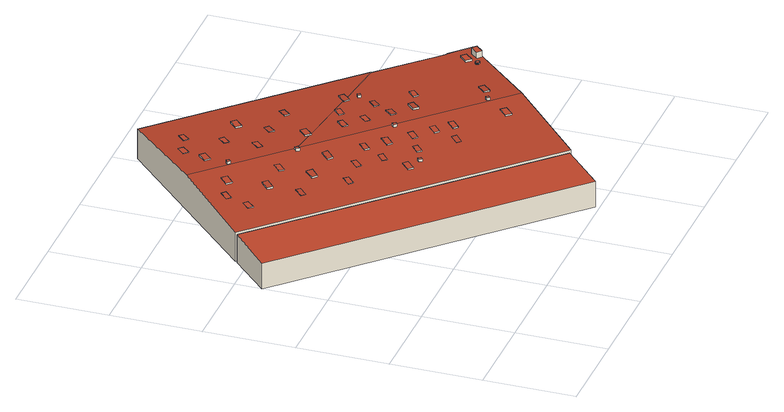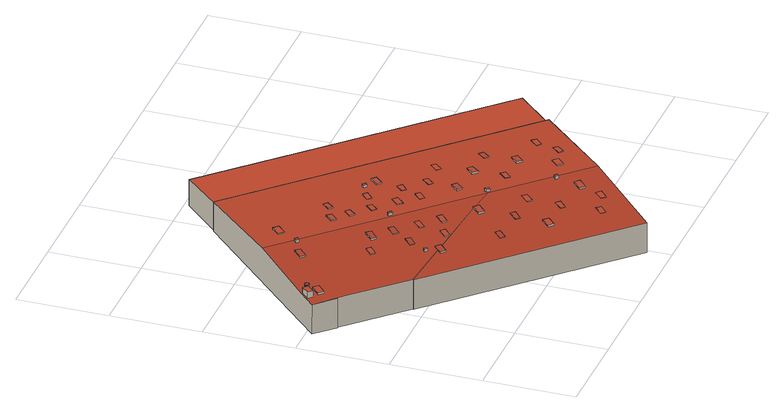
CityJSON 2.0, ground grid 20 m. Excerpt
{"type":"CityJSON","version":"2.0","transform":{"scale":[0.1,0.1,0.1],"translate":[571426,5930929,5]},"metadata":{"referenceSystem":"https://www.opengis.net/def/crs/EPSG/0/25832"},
"CityObjects":{
"building1":{"type":"Building","attributes":{"Grundfläche 2D":"886.657548","Grundhöhe NN":"5.534"},"geometry":[{"type":"Solid","lod":"3","boundaries":[[[[0,1,2,3]],[[4,5,3,2]],[[5,6,0,3]],[[6,7,1,0]],[[7,4,2,1]],[[7,6,5,4]]]],"semantics":{"surfaces":[{"type":"RoofSurface"},{"type":"WallSurface"},{"type":"GroundSurface"}],"values":[[0,1,1,1,1,2]]}}]},
"building2":{"type":"Building","attributes":{"Grundfläche 2D":"3447.990894","Grundhöhe NN":"5.742"},"children":["building2-1","building2-2","building2-3","building2-4","building2-5","building2-6","building2-7","building2-8","building2-9","building2-10","building2-11","building2-12","building2-13","building2-14","building2-15","building2-16","building2-17","building2-18","building2-19","building2-20","building2-21","building2-22","building2-23","building2-24","building2-25","building2-26","building2-27","building2-28","building2-29","building2-30","building2-31","building2-32","building2-33","building2-34","building2-35","building2-36","building2-37","building2-38","building2-39","building2-40","building2-41","building2-42","building2-43","building2-44","building2-45","building2-46","building2-47"],"geometry":[{"type":"Solid","lod":"3","boundaries":[[[[8,9,10,11,12,13,14,15]],[[16,17,8,15,18,19,20]],[[21,22,23]],[[24,25,26,13,12,11,10,9,8,9,10]],[[27,23,22,28,29,26,25,24,10,9,8,17,16]],[[18,15,14,30,31]],[[32,20,19,18,31,33]],[[23,27,16,20,32,34]],[[21,23,34,35]],[[22,21,35,36]],[[37,26,29,28,22,36,38]],[[13,26,37,39]],[[14,13,39,30]],[[30,39,37,38,36,35,34,32,33,31]]]],"semantics":{"surfaces":[{"type":"RoofSurface"},{"type":"WallSurface"},{"type":"GroundSurface"}],"values":[[0,0,0,0,0,1,1,1,1,1,1,1,1,2]]}}]},
"building2-1":{"type":"BuildingInstallation","parents":["building2"],"geometry":[{"type":"MultiSurface","lod":"3","boundaries":[[[40,41,42,43]],[[44,45,43,42]],[[40,43,45,46]],[[41,40,46,47]],[[42,41,47,44]]],"semantics":{"surfaces":[{"type":"RoofSurface"},{"type":"WallSurface"}],"values":[0,1,1,1,1]}}]},
"building2-2":{"type":"BuildingInstallation","parents":["building2"],"geometry":[{"type":"MultiSurface","lod":"3","boundaries":[[[48,49,50,51]],[[51,50,52,53]],[[48,51,53,54]],[[49,48,54,55]],[[50,49,55,52]]],"semantics":{"surfaces":[{"type":"RoofSurface"},{"type":"WallSurface"}],"values":[0,1,1,1,1]}}]},
"building2-3":{"type":"BuildingInstallation","parents":["building2"],"geometry":[{"type":"MultiSurface","lod":"3","boundaries":[[[56,57,58,59]],[[60,61,59,58]],[[56,59,61,62]],[[57,56,62,63]],[[63,60,58,57]]],"semantics":{"surfaces":[{"type":"RoofSurface"},{"type":"WallSurface"}],"values":[0,1,1,1,1]}}]},
"building2-4":{"type":"BuildingInstallation","parents":["building2"],"geometry":[{"type":"MultiSurface","lod":"3","boundaries":[[[64,65,66,67]],[[67,66,68,69]],[[64,67,69,70]],[[65,64,70,71]],[[66,65,71,68]]],"semantics":{"surfaces":[{"type":"RoofSurface"},{"type":"WallSurface"}],"values":[0,1,1,1,1]}}]},
"building2-5":{"type":"BuildingInstallation","parents":["building2"],"geometry":[{"type":"MultiSurface","lod":"3","boundaries":[[[72,73,74,75,76,77,78,79]],[[80,25,12,81,79,78,77,76]],[[81,82,72,79]],[[82,11,24,83,75,74,73,72]],[[83,80,76,75]]],"semantics":{"surfaces":[{"type":"RoofSurface"},{"type":"WallSurface"}],"values":[0,1,1,1,1]}}]},
"building2-6":{"type":"BuildingInstallation","parents":["building2"],"geometry":[{"type":"MultiSurface","lod":"3","boundaries":[[[84,85,86,87]],[[87,86,88,89]],[[89,90,84,87]],[[85,84,90,91]],[[91,88,86,85]]],"semantics":{"surfaces":[{"type":"RoofSurface"},{"type":"WallSurface"}],"values":[0,1,1,1,1]}}]},
"building2-7":{"type":"BuildingInstallation","parents":["building2"],"geometry":[{"type":"MultiSurface","lod":"3","boundaries":[[[92,93,94,95,96,97]],[[98,99,93,92]],[[99,100,94,93]],[[100,101,95,94]],[[98,92,97,96,95,101,102,103]]],"semantics":{"surfaces":[{"type":"RoofSurface"},{"type":"WallSurface"}],"values":[0,1,1,1,1]}}]},
"building2-8":{"type":"BuildingInstallation","parents":["building2"],"geometry":[{"type":"MultiSurface","lod":"3","boundaries":[[[104,105,106,107]],[[107,106,108,109]],[[104,107,109,110]],[[105,104,110,111]],[[106,105,111,108]]],"semantics":{"surfaces":[{"type":"RoofSurface"},{"type":"WallSurface"}],"values":[0,1,1,1,1]}}]},
"building2-9":{"type":"BuildingInstallation","parents":["building2"],"geometry":[{"type":"MultiSurface","lod":"3","boundaries":[[[112,113,114]],[[113,112,115,116,117]],[[118,10,112,114]],[[115,112,10,119]],[[119,120,116,115]],[[120,121,117,116]],[[117,121,9,113]],[[114,113,9,118]]],"semantics":{"surfaces":[{"type":"RoofSurface"},{"type":"WallSurface"}],"values":[0,0,1,1,1,1,1,1]}}]},
"building2-10":{"type":"BuildingInstallation","parents":["building2"],"geometry":[{"type":"MultiSurface","lod":"3","boundaries":[[[122,123,124,125]],[[125,124,126,127]],[[127,128,122,125]],[[128,129,123,122]],[[124,123,129,126]]],"semantics":{"surfaces":[{"type":"RoofSurface"},{"type":"WallSurface"}],"values":[0,1,1,1,1]}}]},
"building2-11":{"type":"BuildingInstallation","parents":["building2"],"geometry":[{"type":"MultiSurface","lod":"3","boundaries":[[[130,131,132,133]],[[133,132,134,135]],[[130,133,135,136]],[[131,130,136,137]],[[132,131,137,134]]],"semantics":{"surfaces":[{"type":"RoofSurface"},{"type":"WallSurface"}],"values":[0,1,1,1,1]}}]},
"building2-12":{"type":"BuildingInstallation","parents":["building2"],"geometry":[{"type":"MultiSurface","lod":"3","boundaries":[[[138,139,140,141,142,143,144,145,146,147,148,149,150,151,152,153,154,155,156,157,158,159,160,161,162,163,164,165,166,167,168,169,170,171,172]],[[144,143,173,174]],[[141,140,175,176]],[[141,176,177]],[[142,141,177,178]],[[143,142,178,173]],[[145,144,174,179]],[[146,145,179,180]],[[147,146,180,181]],[[148,147,181,182]],[[149,148,182,183]],[[150,149,183,184]],[[151,150,184,185]],[[152,151,185,186]],[[153,152,186,187]],[[154,153,187,188]],[[155,154,188,189]],[[156,155,189,190]],[[157,156,190,191]],[[158,157,191,192]],[[159,158,192,193]],[[160,159,193,194]],[[161,160,194,195]],[[162,161,195,196]],[[163,162,196,197]],[[164,163,197,198]],[[165,164,198,199]],[[166,165,199,200]],[[167,166,200,201]],[[168,167,201,202]],[[169,168,202,203]],[[170,169,203,204]],[[171,170,204,205]],[[172,171,205,206]],[[138,172,206,207]],[[139,138,207,208]],[[140,139,208,175]]],"semantics":{"surfaces":[{"type":"RoofSurface"},{"type":"WallSurface"}],"values":[0,1,1,1,1,1,1,1,1,1,1,1,1,1,1,1,1,1,1,1,1,1,1,1,1,1,1,1,1,1,1,1,1,1,1,1,1]}}]},
"building2-13":{"type":"BuildingInstallation","parents":["building2"],"geometry":[{"type":"MultiSurface","lod":"3","boundaries":[[[209,210,211,212]],[[212,211,213,214]],[[209,212,214,215]],[[210,209,215,216]],[[211,210,216,213]]],"semantics":{"surfaces":[{"type":"RoofSurface"},{"type":"WallSurface"}],"values":[0,1,1,1,1]}}]},
"building2-14":{"type":"BuildingInstallation","parents":["building2"],"geometry":[{"type":"MultiSurface","lod":"3","boundaries":[[[217,218,219,220]],[[220,219,221,222]],[[222,223,217,220]],[[218,217,223,224]],[[224,221,219,218]]],"semantics":{"surfaces":[{"type":"RoofSurface"},{"type":"WallSurface"}],"values":[0,1,1,1,1]}}]},
"building2-15":{"type":"BuildingInstallation","parents":["building2"],"geometry":[{"type":"MultiSurface","lod":"3","boundaries":[[[225,226,227,228]],[[228,227,229,230]],[[230,231,225,228]],[[226,225,231,232]],[[227,226,232,229]]],"semantics":{"surfaces":[{"type":"RoofSurface"},{"type":"WallSurface"}],"values":[0,1,1,1,1]}}]},
"building2-16":{"type":"BuildingInstallation","parents":["building2"],"geometry":[{"type":"MultiSurface","lod":"3","boundaries":[[[233,234,235,236]],[[236,235,237,238]],[[233,236,238,239]],[[234,233,239,240]],[[235,234,240,237]]],"semantics":{"surfaces":[{"type":"RoofSurface"},{"type":"WallSurface"}],"values":[0,1,1,1,1]}}]},
"building2-17":{"type":"BuildingInstallation","parents":["building2"],"geometry":[{"type":"MultiSurface","lod":"3","boundaries":[[[241,242,243,244]],[[244,243,245,246]],[[241,244,246,247]],[[247,248,242,241]],[[248,245,243,242]]],"semantics":{"surfaces":[{"type":"RoofSurface"},{"type":"WallSurface"}],"values":[0,1,1,1,1]}}]},
"building2-18":{"type":"BuildingInstallation","parents":["building2"],"geometry":[{"type":"MultiSurface","lod":"3","boundaries":[[[249,250,251,252]],[[252,251,253,254]],[[254,255,249,252]],[[255,256,250,249]],[[251,250,256,253]]],"semantics":{"surfaces":[{"type":"RoofSurface"},{"type":"WallSurface"}],"values":[0,1,1,1,1]}}]},
"building2-19":{"type":"BuildingInstallation","parents":["building2"],"geometry":[{"type":"MultiSurface","lod":"3","boundaries":[[[257,258,259,260]],[[260,259,261,262]],[[257,260,262,263]],[[258,257,263,264]],[[259,258,264,261]]],"semantics":{"surfaces":[{"type":"RoofSurface"},{"type":"WallSurface"}],"values":[0,1,1,1,1]}}]},
"building2-20":{"type":"BuildingInstallation","parents":["building2"],"geometry":[{"type":"MultiSurface","lod":"3","boundaries":[[[265,266,267,268]],[[268,267,269,270]],[[265,268,270,271]],[[266,265,271,272]],[[267,266,272,269]]],"semantics":{"surfaces":[{"type":"RoofSurface"},{"type":"WallSurface"}],"values":[0,1,1,1,1]}}]},
"building2-21":{"type":"BuildingInstallation","parents":["building2"],"geometry":[{"type":"MultiSurface","lod":"3","boundaries":[[[273,274,275,276]],[[277,278,276,275]],[[273,276,278,279]],[[279,280,274,273]],[[275,274,280,277]]],"semantics":{"surfaces":[{"type":"RoofSurface"},{"type":"WallSurface"}],"values":[0,1,1,1,1]}}]},
"building2-22":{"type":"BuildingInstallation","parents":["building2"],"geometry":[{"type":"MultiSurface","lod":"3","boundaries":[[[281,282,283,284]],[[284,283,285,286]],[[281,284,286,287]],[[287,288,282,281]],[[288,285,283,282]]],"semantics":{"surfaces":[{"type":"RoofSurface"},{"type":"WallSurface"}],"values":[0,1,1,1,1]}}]},
"building2-23":{"type":"BuildingInstallation","parents":["building2"],"geometry":[{"type":"MultiSurface","lod":"3","boundaries":[[[289,290,291,292]],[[292,291,293,294]],[[289,292,294,295]],[[290,289,295,296]],[[291,290,296,293]]],"semantics":{"surfaces":[{"type":"RoofSurface"},{"type":"WallSurface"}],"values":[0,1,1,1,1]}}]},
"building2-24":{"type":"BuildingInstallation","parents":["building2"],"geometry":[{"type":"MultiSurface","lod":"3","boundaries":[[[297,298,299,300]],[[300,299,301,302]],[[297,300,302,303]],[[303,304,298,297]],[[304,301,299,298]]],"semantics":{"surfaces":[{"type":"RoofSurface"},{"type":"WallSurface"}],"values":[0,1,1,1,1]}}]},
"building2-25":{"type":"BuildingInstallation","parents":["building2"],"geometry":[{"type":"MultiSurface","lod":"3","boundaries":[[[305,306,307,308]],[[308,307,309,310]],[[305,308,310,311]],[[306,305,311,312]],[[307,306,312,309]]],"semantics":{"surfaces":[{"type":"RoofSurface"},{"type":"WallSurface"}],"values":[0,1,1,1,1]}}]},
"building2-26":{"type":"BuildingInstallation","parents":["building2"],"geometry":[{"type":"MultiSurface","lod":"3","boundaries":[[[313,314,315,316]],[[313,316,317,318]],[[316,315,319,317]],[[314,313,318,320]],[[315,314,320,319]]],"semantics":{"surfaces":[{"type":"RoofSurface"},{"type":"WallSurface"}],"values":[0,1,1,1,1]}}]},
"building2-27":{"type":"BuildingInstallation","parents":["building2"],"geometry":[{"type":"MultiSurface","lod":"3","boundaries":[[[321,322,323,324]],[[324,323,325,326]],[[321,324,326,327]],[[322,321,327,328]],[[323,322,328,325]]],"semantics":{"surfaces":[{"type":"RoofSurface"},{"type":"WallSurface"}],"values":[0,1,1,1,1]}}]},
"building2-28":{"type":"BuildingInstallation","parents":["building2"],"geometry":[{"type":"MultiSurface","lod":"3","boundaries":[[[329,330,331,332]],[[332,331,333,334]],[[329,332,334,335]],[[330,329,335,336]],[[331,330,336,333]]],"semantics":{"surfaces":[{"type":"RoofSurface"},{"type":"WallSurface"}],"values":[0,1,1,1,1]}}]},
"building2-29":{"type":"BuildingInstallation","parents":["building2"],"geometry":[{"type":"MultiSurface","lod":"3","boundaries":[[[337,338,339,340]],[[340,339,341,342]],[[337,340,342,343]],[[338,337,343,344]],[[339,338,344,341]]],"semantics":{"surfaces":[{"type":"RoofSurface"},{"type":"WallSurface"}],"values":[0,1,1,1,1]}}]},
"building2-30":{"type":"BuildingInstallation","parents":["building2"],"geometry":[{"type":"MultiSurface","lod":"3","boundaries":[[[345,346,347,348]],[[348,347,349,350]],[[345,348,350,351]],[[346,345,351,352]],[[347,346,352,349]]],"semantics":{"surfaces":[{"type":"RoofSurface"},{"type":"WallSurface"}],"values":[0,1,1,1,1]}}]},
"building2-31":{"type":"BuildingInstallation","parents":["building2"],"geometry":[{"type":"MultiSurface","lod":"3","boundaries":[[[353,354,355,356]],[[356,355,357,358]],[[358,359,353,356]],[[354,353,359,360]],[[355,354,360,357]]],"semantics":{"surfaces":[{"type":"RoofSurface"},{"type":"WallSurface"}],"values":[0,1,1,1,1]}}]},
"building2-32":{"type":"BuildingInstallation","parents":["building2"],"geometry":[{"type":"MultiSurface","lod":"3","boundaries":[[[361,362,363,364]],[[364,363,365,366]],[[361,364,366,367]],[[367,368,362,361]],[[363,362,368,365]]],"semantics":{"surfaces":[{"type":"RoofSurface"},{"type":"WallSurface"}],"values":[0,1,1,1,1]}}]},
"building2-33":{"type":"BuildingInstallation","parents":["building2"],"geometry":[{"type":"MultiSurface","lod":"3","boundaries":[[[369,370,371,372]],[[372,371,373,374]],[[369,372,374,375]],[[375,376,370,369]],[[376,373,371,370]]],"semantics":{"surfaces":[{"type":"RoofSurface"},{"type":"WallSurface"}],"values":[0,1,1,1,1]}}]},
"building2-34":{"type":"BuildingInstallation","parents":["building2"],"geometry":[{"type":"MultiSurface","lod":"3","boundaries":[[[377,378,379,380]],[[380,379,381,382]],[[377,380,382,383]],[[378,377,383,384]],[[379,378,384,381]]],"semantics":{"surfaces":[{"type":"RoofSurface"},{"type":"WallSurface"}],"values":[0,1,1,1,1]}}]},
"building2-35":{"type":"BuildingInstallation","parents":["building2"],"geometry":[{"type":"MultiSurface","lod":"3","boundaries":[[[385,386,387,388]],[[389,390,388,387]],[[385,388,390,391]],[[391,392,386,385]],[[387,386,392,389]]],"semantics":{"surfaces":[{"type":"RoofSurface"},{"type":"WallSurface"}],"values":[0,1,1,1,1]}}]},
"building2-36":{"type":"BuildingInstallation","parents":["building2"],"geometry":[{"type":"MultiSurface","lod":"3","boundaries":[[[393,394,395,396]],[[396,395,397,398]],[[393,396,398,399]],[[394,393,399,400]],[[395,394,400,397]]],"semantics":{"surfaces":[{"type":"RoofSurface"},{"type":"WallSurface"}],"values":[0,1,1,1,1]}}]},
"building2-37":{"type":"BuildingInstallation","parents":["building2"],"geometry":[{"type":"MultiSurface","lod":"3","boundaries":[[[401,402,403,404]],[[404,403,405,406]],[[401,404,406,407]],[[402,401,407,408]],[[403,402,408,405]]],"semantics":{"surfaces":[{"type":"RoofSurface"},{"type":"WallSurface"}],"values":[0,1,1,1,1]}}]},
"building2-38":{"type":"BuildingInstallation","parents":["building2"],"geometry":[{"type":"MultiSurface","lod":"3","boundaries":[[[409,410,411,412]],[[412,411,413,414]],[[414,415,409,412]],[[415,416,410,409]],[[411,410,416,413]]],"semantics":{"surfaces":[{"type":"RoofSurface"},{"type":"WallSurface"}],"values":[0,1,1,1,1]}}]},
"building2-39":{"type":"BuildingInstallation","parents":["building2"],"geometry":[{"type":"MultiSurface","lod":"3","boundaries":[[[417,418,419,420]],[[420,419,421,422]],[[422,423,417,420]],[[423,424,418,417]],[[419,418,424,421]]],"semantics":{"surfaces":[{"type":"RoofSurface"},{"type":"WallSurface"}],"values":[0,1,1,1,1]}}]},
"building2-40":{"type":"BuildingInstallation","parents":["building2"],"geometry":[{"type":"MultiSurface","lod":"3","boundaries":[[[425,426,427,428]],[[429,430,428,427]],[[425,428,430,431]],[[426,425,431,432]],[[432,429,427,426]]],"semantics":{"surfaces":[{"type":"RoofSurface"},{"type":"WallSurface"}],"values":[0,1,1,1,1]}}]},
"building2-41":{"type":"BuildingInstallation","parents":["building2"],"geometry":[{"type":"MultiSurface","lod":"3","boundaries":[[[433,434,435,436]],[[436,435,437,438]],[[433,436,438,439]],[[434,433,439,440]],[[435,434,440,437]]],"semantics":{"surfaces":[{"type":"RoofSurface"},{"type":"WallSurface"}],"values":[0,1,1,1,1]}}]},
"building2-42":{"type":"BuildingInstallation","parents":["building2"],"geometry":[{"type":"MultiSurface","lod":"3","boundaries":[[[441,442,443,444]],[[444,443,445,446]],[[441,444,446,447]],[[442,441,447,448]],[[443,442,448,445]]],"semantics":{"surfaces":[{"type":"RoofSurface"},{"type":"WallSurface"}],"values":[0,1,1,1,1]}}]},
"building2-43":{"type":"BuildingInstallation","parents":["building2"],"geometry":[{"type":"MultiSurface","lod":"3","boundaries":[[[449,450,451,452]],[[450,449,453,454]],[[455,451,450,454]],[[455,456,452,451]],[[456,453,449,452]]],"semantics":{"surfaces":[{"type":"RoofSurface"},{"type":"WallSurface"}],"values":[0,1,1,1,1]}}]},
"building2-44":{"type":"BuildingInstallation","parents":["building2"],"geometry":[{"type":"MultiSurface","lod":"3","boundaries":[[[457,458,459,460]],[[460,459,461,462]],[[457,460,462,463]],[[458,457,463,464]],[[459,458,464,461]]],"semantics":{"surfaces":[{"type":"RoofSurface"},{"type":"WallSurface"}],"values":[0,1,1,1,1]}}]},
"building2-45":{"type":"BuildingInstallation","parents":["building2"],"geometry":[{"type":"MultiSurface","lod":"3","boundaries":[[[465,466,467,468]],[[468,467,469,470]],[[465,468,470,471]],[[466,465,471,472]],[[472,469,467,466]]],"semantics":{"surfaces":[{"type":"RoofSurface"},{"type":"WallSurface"}],"values":[0,1,1,1,1]}}]},
"building2-46":{"type":"BuildingInstallation","parents":["building2"],"geometry":[{"type":"MultiSurface","lod":"3","boundaries":[[[473,474,475,476]],[[474,473,477,478]],[[476,475,479,480]],[[473,476,480,477]],[[478,479,475,474]]],"semantics":{"surfaces":[{"type":"RoofSurface"},{"type":"WallSurface"}],"values":[0,1,1,1,1]}}]},
"building2-47":{"type":"BuildingInstallation","parents":["building2"],"geometry":[{"type":"MultiSurface","lod":"3","boundaries":[[[481,482,483,484]],[[484,483,485,486]],[[481,484,486,487]],[[482,481,487,488]],[[483,482,488,485]]],"semantics":{"surfaces":[{"type":"RoofSurface"},{"type":"WallSurface"}],"values":[0,1,1,1,1]}}]}
},
"vertices":[
[2,542,65],[530,9,65],[613,93,70],[86,625,70],[613,93,5],[86,625,5],[2,542,5],[530,9,5],
[422,611,89],[482,605,87],[487,604,87],[642,589,81],[659,587,80],[779,575,76],[410,949,76],[247,788,89],[778,252,89],[723,307,89],[84,627,76],[613,93,76],[615,91,76],[900,454,76],[898,452,76],[940,413,76],[642,588,81],[659,586,80],[778,574,76],[907,380,78],[879,471,76],[780,572,76],[410,949,7],[84,627,7],[615,91,7],[613,93,7],[940,413,7],[900,454,7],[898,452,7],[778,574,7],[780,572,7],[779,575,7],
[627,492,87],[610,475,89],[619,466,89],[636,483,87],[619,466,87],[636,483,85],[627,492,85],[610,475,87],
[663,457,89],[645,440,91],[654,430,91],[672,448,89],[654,430,87],[672,448,85],[663,457,85],[645,440,87],
[415,614,95],[410,609,95],[415,603,95],[420,609,95],[415,603,88],[420,609,89],[415,614,89],[410,609,88],
[587,533,87],[570,516,88],[578,508,88],[595,525,87],[578,508,87],[595,525,85],[587,533,85],[570,516,87],
[658,604,83],[642,589,84],[642,588,84],[640,586,84],[649,577,84],[659,586,83],[659,587,83],[667,595,83],[649,577,81],[667,595,80],[658,604,80],[640,586,81],
[480,498,88],[463,481,88],[471,473,88],[488,489,88],[471,473,85],[488,489,87],[480,498,87],[463,481,85],
[921,397,92],[912,406,92],[897,390,92],[906,381,92],[906,382,92],[907,382,92],[921,397,77],[912,406,77],[897,390,78],[906,381,78],[906,382,78],[907,382,78],
[573,332,86],[556,316,84],[564,308,84],[581,324,86],[564,308,83],[581,324,84],[573,332,84],[556,316,83],
[487,604,90],[482,605,90],[484,602,90],[503,620,89],[493,629,89],[475,612,90],[484,602,87],[503,620,85],[493,629,85],[475,612,87],
[344,565,88],[327,547,86],[336,538,86],[354,555,88],[336,538,83],[354,555,84],[344,565,84],[327,547,83],
[487,776,84],[469,759,84],[479,749,84],[497,767,84],[479,749,81],[497,767,80],[487,776,80],[469,759,81],
[880,384,83],[879,384,83],[878,385,83],[877,385,83],[876,385,83],[875,385,83],[874,385,83],[873,385,83],[873,384,83],[872,384,83],[872,383,83],[872,382,83],[871,382,83],[871,381,83],[871,380,83],[871,379,83],[871,378,83],[872,378,83],[872,377,83],[873,377,83],[873,376,83],[874,376,83],[875,376,83],[876,375,83],[877,376,83],[878,376,83],[879,376,83],[880,377,83],[880,378,83],[881,378,83],[881,379,83],[881,380,83],[881,381,83],[881,382,83],[880,383,83],[875,385,80],[874,385,80],[878,385,79],[877,385,79],[877,385,80],[876,385,80],[873,385,80],[873,384,80],[872,384,80],[872,383,80],[872,382,80],[871,382,80],[871,381,80],[871,380,80],[871,379,80],[871,378,80],[872,378,80],[872,377,80],[873,377,80],[873,376,80],[874,376,80],[875,376,80],[876,375,80],[877,376,80],[878,376,80],[879,376,80],[880,377,80],[880,378,80],[881,378,80],[881,379,80],[881,380,80],[881,381,80],[881,382,79],[880,383,79],[880,384,79],[879,384,79],
[599,592,85],[582,576,86],[590,567,86],[607,583,85],[590,567,84],[607,583,82],[599,592,82],[582,576,84],
[590,385,89],[574,369,88],[582,361,88],[599,377,89],[582,361,85],[599,377,87],[590,385,87],[574,369,85],
[345,634,88],[328,618,87],[336,609,87],[353,625,88],[336,609,85],[353,625,87],[345,634,87],[328,618,85],
[487,704,84],[470,688,86],[478,679,86],[495,696,84],[478,679,84],[495,696,83],[487,704,83],[470,688,84],
[351,842,84],[334,825,85],[343,816,85],[359,833,84],[343,816,84],[359,833,83],[351,842,83],[334,825,84],
[776,344,88],[758,326,90],[767,317,90],[785,335,88],[767,317,87],[785,335,85],[776,344,85],[758,326,87],
[421,558,90],[403,540,88],[413,531,88],[431,549,90],[413,531,85],[431,549,87],[421,558,87],[403,540,85],
[552,569,88],[534,553,89],[543,544,89],[560,561,88],[543,544,87],[560,561,85],[552,569,85],[534,553,87],
[731,314,95],[726,309,95],[731,304,95],[736,309,95],[731,304,89],[736,309,88],[731,314,88],[726,309,89],
[569,458,95],[564,454,95],[570,448,95],[575,452,95],[570,448,88],[575,452,89],[569,458,89],[564,454,88],
[444,393,84],[426,375,83],[435,366,83],[453,384,84],[435,366,80],[453,384,81],[444,393,81],[426,375,80],
[333,791,89],[315,773,90],[325,763,90],[343,781,89],[325,763,87],[343,781,85],[333,791,85],[315,773,87],
[350,488,82],[333,471,81],[341,463,81],[358,479,82],[341,463,80],[358,479,81],[350,488,81],[333,471,80],
[555,420,88],[538,404,87],[547,395,87],[564,412,88],[564,412,87],[555,420,87],[547,395,85],[538,404,85],
[191,648,82],[175,632,82],[183,623,82],[199,640,82],[183,623,80],[199,640,81],[191,648,81],[175,632,80],
[653,536,84],[636,520,86],[645,511,86],[662,528,84],[645,511,84],[662,528,83],[653,536,83],[636,520,84],
[665,564,87],[669,559,87],[674,563,87],[669,568,87],[674,563,81],[669,568,81],[665,564,81],[669,559,81],
[511,395,85],[494,379,85],[502,371,85],[519,387,85],[502,371,83],[519,387,84],[511,395,84],[494,379,83],
[274,636,87],[256,619,86],[265,609,86],[283,626,88],[265,609,82],[283,626,84],[274,636,84],[256,619,83],
[703,273,89],[685,255,89],[695,245,89],[713,263,89],[695,245,85],[713,263,87],[703,273,87],[685,255,85],
[404,859,81],[387,843,82],[396,834,82],[412,851,81],[396,834,81],[412,851,80],[404,859,80],[387,843,81],
[620,356,89],[603,340,88],[611,331,88],[628,347,89],[611,331,85],[628,347,87],[620,356,87],[603,340,85],
[320,729,95],[315,724,95],[320,719,95],[325,724,95],[320,719,89],[325,724,88],[320,729,88],[315,724,89],
[563,698,81],[547,681,83],[555,673,83],[572,690,81],[555,673,81],[572,690,80],[563,698,80],[547,681,81],
[716,473,85],[699,457,86],[707,449,86],[724,465,85],[707,449,84],[724,465,83],[716,473,83],[699,457,84],
[208,701,85],[192,684,84],[200,676,84],[217,693,85],[200,676,83],[217,693,84],[208,701,84],[192,684,83],
[261,719,89],[243,702,88],[253,692,88],[271,709,89],[253,692,85],[271,709,87],[261,719,87],[243,702,85],
[274,564,83],[258,547,81],[266,539,81],[282,556,83],[266,539,80],[282,556,81],[274,564,81],[258,547,80],
[467,369,87],[462,364,87],[467,358,87],[472,363,87],[467,358,81],[472,363,81],[467,369,81],[462,364,81],
[456,450,85],[439,435,84],[447,426,84],[464,442,85],[447,426,83],[464,442,84],[456,450,84],[439,435,83],
[883,395,83],[900,413,82],[891,422,82],[873,405,83],[883,395,79],[900,413,77],[891,422,77],[873,405,79],
[515,463,89],[497,445,88],[506,436,88],[524,453,89],[506,436,85],[524,453,87],[515,463,87],[497,445,85],
[416,776,84],[399,760,85],[407,751,85],[424,768,84],[407,751,84],[424,768,83],[416,776,83],[399,760,84],
[417,706,87],[400,689,88],[408,680,88],[425,697,87],[417,706,85],[400,689,87],[408,680,87],[425,697,85],
[415,493,85],[398,476,84],[406,468,84],[423,485,85],[406,468,83],[423,485,84],[415,493,84],[398,476,83]
]}
